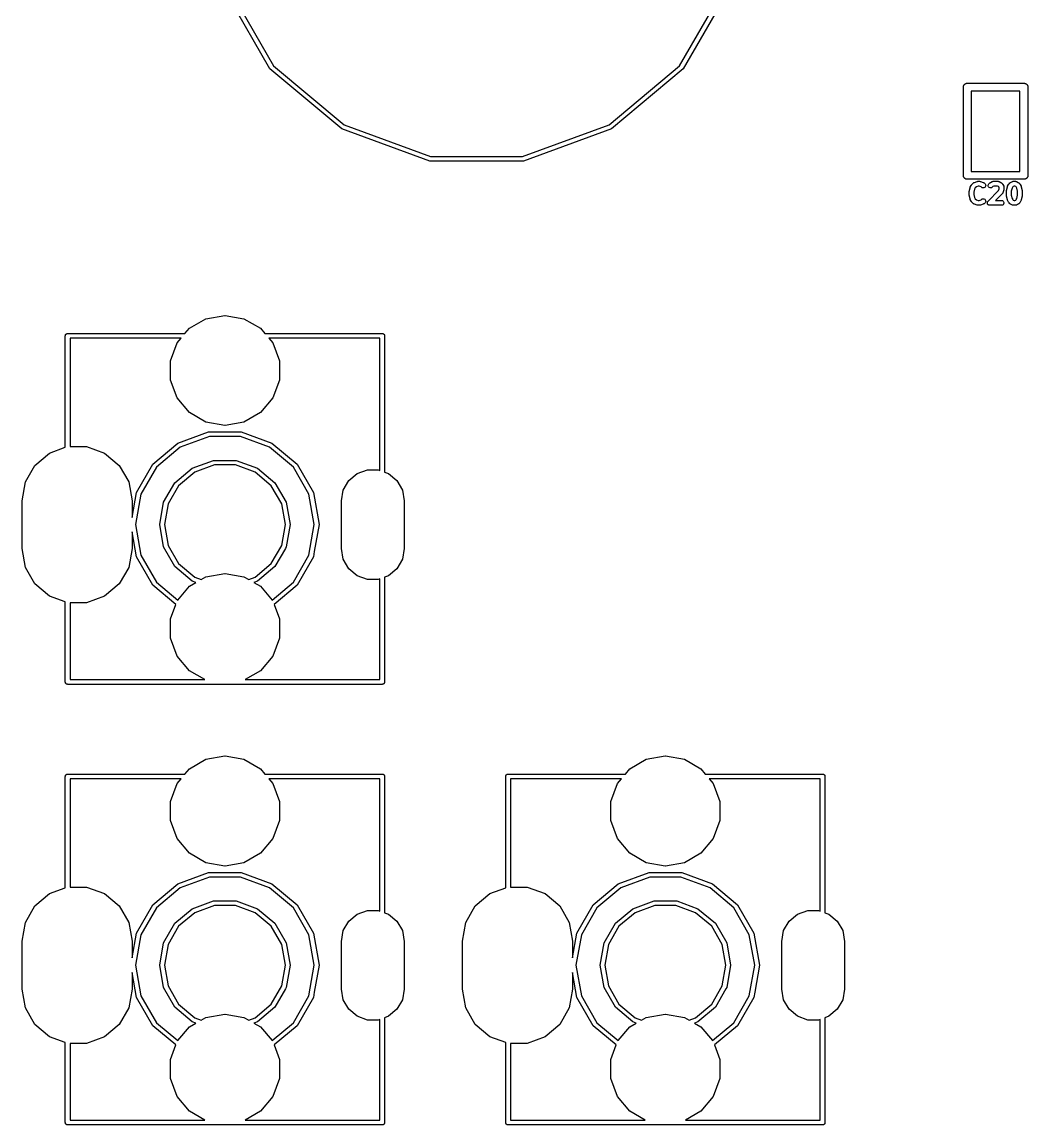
# Model space of a CAD drawing. Extents: x 12 to 77, y -112 to -11.
# Drawn here: x 12.55 to 44.53, y -111.58 to -76.53 of the extents above; entities that cross this region are included whole.
import ezdxf

# ---------------------------------------------------------------- set-up
doc = ezdxf.new("R2010")
doc.units = 0
doc.header["$MEASUREMENT"] = 0
doc.layers.add('BLACK', color=7, linetype='CONTINUOUS')

msp = doc.modelspace()

# ---------------------------------------------------------------- linework, layer by layer
at = {"layer": 'Black'}
for p, q in [((20.4312, -78.0119), (18.9421, -75.4328)), ((19.0831, -75.3815), (20.5461, -77.9155)), ((33.4539, -77.9155), (34.9169, -75.3815)), ((35.0579, -75.4328), (33.5688, -78.0119)), ((22.7125, -79.9262), (20.4312, -78.0119)), ((20.5461, -77.9155), (22.7875, -79.7963)), ((31.2125, -79.7963), (33.4539, -77.9155)), ((33.5688, -78.0119), (31.2875, -79.9262)), ((42.5184, -78.5027), (42.528, -78.4972)), ((42.528, -78.4972), (42.5365, -78.49)), ((42.5365, -78.49), (42.5469, -78.4862)), ((42.5469, -78.4862), (42.5566, -78.4807)), ((42.5566, -78.4807), (42.5675, -78.4787)), ((42.5675, -78.4787), (42.5779, -78.4749)), ((42.5779, -78.4749), (42.5891, -78.4749)), ((42.5891, -78.4749), (42.6, -78.473)), ((42.6, -78.473), (44.4, -78.473)), ((44.4, -78.473), (44.4109, -78.4749)), ((44.4109, -78.4749), (44.4221, -78.4749)), ((44.4221, -78.4749), (44.4325, -78.4787)), ((44.4325, -78.4787), (44.4434, -78.4807)), ((44.4434, -78.4807), (44.4531, -78.4862)), ((44.4531, -78.4862), (44.4635, -78.49)), ((44.4635, -78.49), (44.472, -78.4972)), ((44.472, -78.4972), (44.4816, -78.5027)), ((42.473, -78.6), (42.4749, -78.5891)), ((42.473, -81.4), (42.473, -78.6)), ((42.4749, -78.5779), (42.4787, -78.5675)), ((42.4749, -78.5891), (42.4749, -78.5779)), ((42.4787, -78.5675), (42.4807, -78.5566)), ((42.4807, -78.5566), (42.4862, -78.5469)), ((42.4862, -78.5469), (42.49, -78.5365)), ((42.49, -78.5365), (42.4972, -78.528)), ((42.4972, -78.528), (42.5027, -78.5184)), ((42.5027, -78.5184), (42.5112, -78.5112)), ((42.5112, -78.5112), (42.5184, -78.5027)), ((44.273, -78.727), (42.727, -78.727)), ((42.727, -78.727), (42.727, -81.273)), ((44.273, -81.273), (44.273, -78.727)), ((44.4816, -78.5027), (44.4888, -78.5112)), ((44.4888, -78.5112), (44.4973, -78.5184)), ((44.4973, -78.5184), (44.5028, -78.528)), ((44.5028, -78.528), (44.51, -78.5365)), ((44.51, -78.5365), (44.5138, -78.5469)), ((44.5138, -78.5469), (44.5193, -78.5566)), ((44.5193, -78.5566), (44.5213, -78.5675)), ((44.5213, -78.5675), (44.5251, -78.5779)), ((44.5251, -78.5779), (44.5251, -78.5891)), ((44.5251, -78.5891), (44.527, -78.6)), ((44.527, -78.6), (44.527, -81.4)), ((22.7875, -79.7963), (25.537, -80.797)), ((28.463, -80.797), (31.2125, -79.7963)), ((25.511, -80.9447), (22.7125, -79.9262)), ((31.2875, -79.9262), (28.489, -80.9447)), ((28.489, -80.9447), (25.511, -80.9447)), ((25.537, -80.797), (28.463, -80.797)), ((42.727, -81.273), (44.273, -81.273)), ((42.4749, -81.4109), (42.473, -81.4)), ((42.4749, -81.4221), (42.4749, -81.4109)), ((42.4787, -81.4325), (42.4749, -81.4221)), ((42.4807, -81.4434), (42.4787, -81.4325)), ((42.4862, -81.4531), (42.4807, -81.4434)), ((42.49, -81.4635), (42.4862, -81.4531)), ((42.4972, -81.472), (42.49, -81.4635)), ((42.5027, -81.4816), (42.4972, -81.472)), ((42.5112, -81.4888), (42.5027, -81.4816)), ((42.5184, -81.4973), (42.5112, -81.4888)), ((42.528, -81.5028), (42.5184, -81.4973)), ((42.5365, -81.51), (42.528, -81.5028)), ((42.5469, -81.5138), (42.5365, -81.51)), ((42.5566, -81.5193), (42.5469, -81.5138)), ((42.5675, -81.5213), (42.5566, -81.5193)), ((42.5779, -81.5251), (42.5675, -81.5213)), ((42.5891, -81.5251), (42.5779, -81.5251)), ((42.6, -81.527), (42.5891, -81.5251)), ((44.4, -81.527), (42.6, -81.527)), ((42.7349, -81.6994), (42.793, -81.6413)), ((42.793, -81.6413), (42.7966, -81.6388)), ((42.7966, -81.6388), (42.7995, -81.6355)), ((42.7995, -81.6355), (42.8073, -81.6313)), ((42.8073, -81.6313), (42.8147, -81.6261)), ((42.8147, -81.6261), (42.8189, -81.625)), ((42.8189, -81.625), (42.8228, -81.6229)), ((42.8228, -81.6229), (42.9098, -81.5939)), ((42.9098, -81.5939), (42.9219, -81.5921)), ((42.9219, -81.5921), (42.9339, -81.59)), ((42.9339, -81.59), (42.992, -81.59)), ((42.992, -81.59), (43.004, -81.5921)), ((43.004, -81.5921), (43.0161, -81.5939)), ((43.0161, -81.5939), (43.1032, -81.6229)), ((43.1032, -81.6229), (43.107, -81.625)), ((43.107, -81.625), (43.1113, -81.6261)), ((43.1113, -81.6261), (43.1186, -81.6313)), ((43.1186, -81.6313), (43.1265, -81.6355)), ((43.1265, -81.6355), (43.1294, -81.6388)), ((43.1294, -81.6388), (43.133, -81.6413)), ((43.133, -81.6413), (43.162, -81.6703)), ((43.2865, -81.6703), (43.3155, -81.6413)), ((43.3155, -81.6413), (43.3255, -81.6343)), ((43.3255, -81.6343), (43.3353, -81.627)), ((43.3353, -81.627), (43.3934, -81.598)), ((43.3934, -81.598), (43.3976, -81.5968)), ((43.3976, -81.5968), (43.4014, -81.5946)), ((43.4014, -81.5946), (43.4102, -81.593)), ((43.4102, -81.593), (43.4187, -81.5905)), ((43.4187, -81.5905), (43.4231, -81.5907)), ((43.4231, -81.5907), (43.4274, -81.59)), ((43.4274, -81.59), (43.5726, -81.59)), ((43.5726, -81.59), (43.5769, -81.5907)), ((43.5769, -81.5907), (43.5813, -81.5905)), ((43.5813, -81.5905), (43.5898, -81.593)), ((43.5898, -81.593), (43.5986, -81.5946)), ((43.5986, -81.5946), (43.6024, -81.5968)), ((43.6024, -81.5968), (43.6067, -81.598)), ((43.6067, -81.598), (43.6647, -81.627)), ((43.6647, -81.627), (43.6745, -81.6343)), ((43.6745, -81.6343), (43.6845, -81.6413)), ((43.6845, -81.6413), (43.7135, -81.6703)), ((43.9251, -81.6703), (43.9541, -81.6413)), ((43.9541, -81.6413), (43.9641, -81.6343)), ((43.9641, -81.6343), (43.9739, -81.627)), ((43.9739, -81.627), (44.032, -81.598)), ((44.032, -81.598), (44.0362, -81.5968)), ((44.0362, -81.5968), (44.04, -81.5946)), ((44.04, -81.5946), (44.0488, -81.593)), ((44.0488, -81.593), (44.0573, -81.5905)), ((44.0573, -81.5905), (44.0617, -81.5907)), ((44.0617, -81.5907), (44.0661, -81.59)), ((44.0661, -81.59), (44.1241, -81.59)), ((44.1241, -81.59), (44.1284, -81.5907)), ((44.1284, -81.5907), (44.1328, -81.5905)), ((44.1328, -81.5905), (44.1414, -81.593)), ((44.1414, -81.593), (44.1502, -81.5946)), ((44.1502, -81.5946), (44.154, -81.5968)), ((44.154, -81.5968), (44.1582, -81.598)), ((44.1582, -81.598), (44.2162, -81.627)), ((44.2162, -81.627), (44.226, -81.6343)), ((44.226, -81.6343), (44.2361, -81.6413)), ((44.2361, -81.6413), (44.2651, -81.6703)), ((44.4109, -81.5251), (44.4, -81.527)), ((44.4221, -81.5251), (44.4109, -81.5251)), ((44.4325, -81.5213), (44.4221, -81.5251)), ((44.4434, -81.5193), (44.4325, -81.5213)), ((44.4531, -81.5138), (44.4434, -81.5193)), ((44.4635, -81.51), (44.4531, -81.5138)), ((44.472, -81.5028), (44.4635, -81.51)), ((44.4816, -81.4973), (44.472, -81.5028)), ((44.4888, -81.4888), (44.4816, -81.4973)), ((44.4973, -81.4816), (44.4888, -81.4888)), ((44.5028, -81.472), (44.4973, -81.4816)), ((44.51, -81.4635), (44.5028, -81.472)), ((44.5138, -81.4531), (44.51, -81.4635)), ((44.5193, -81.4434), (44.5138, -81.4531)), ((44.5213, -81.4325), (44.5193, -81.4434)), ((44.5251, -81.4221), (44.5213, -81.4325)), ((44.527, -81.4), (44.5251, -81.4109)), ((44.5251, -81.4109), (44.5251, -81.4221)), ((42.6545, -81.9274), (42.6562, -81.9182)), ((42.6545, -82.0145), (42.6545, -81.9274)), ((42.6562, -81.9182), (42.6568, -81.9089)), ((42.6568, -81.9089), (42.6858, -81.7928)), ((42.6858, -81.7928), (42.6892, -81.7852)), ((42.6892, -81.7852), (42.6916, -81.7772)), ((42.6916, -81.7772), (42.7206, -81.7192)), ((42.7206, -81.7192), (42.7279, -81.7094)), ((42.7279, -81.7094), (42.7349, -81.6994)), ((42.8317, -81.8379), (42.8069, -81.9368)), ((42.8069, -81.9368), (42.8069, -82.0051)), ((42.8069, -82.0051), (42.8317, -82.104)), ((42.8514, -81.7984), (42.8317, -81.8379)), ((42.888, -81.7618), (42.8514, -81.7984)), ((42.9463, -81.7424), (42.888, -81.7618)), ((42.9796, -81.7424), (42.9463, -81.7424)), ((43.0379, -81.7618), (42.9796, -81.7424)), ((43.0542, -81.7781), (43.0379, -81.7618)), ((43.0759, -81.7933), (43.0542, -81.7781)), ((43.1015, -81.8001), (43.0759, -81.7933)), ((43.1278, -81.7978), (43.1015, -81.8001)), ((43.1518, -81.7866), (43.1278, -81.7978)), ((43.1705, -81.7679), (43.1518, -81.7866)), ((43.162, -81.6703), (43.1772, -81.692)), ((43.1817, -81.744), (43.1705, -81.7679)), ((43.1772, -81.692), (43.184, -81.7176)), ((43.184, -81.7176), (43.1817, -81.744)), ((43.2574, -82.2219), (43.5931, -81.8863)), ((43.2644, -81.7176), (43.2713, -81.692)), ((43.2667, -81.744), (43.2644, -81.7176)), ((43.2779, -81.7679), (43.2667, -81.744)), ((43.2713, -81.692), (43.2865, -81.6703)), ((43.2966, -81.7866), (43.2779, -81.7679)), ((43.3206, -81.7978), (43.2966, -81.7866)), ((43.347, -81.8001), (43.3206, -81.7978)), ((43.3725, -81.7933), (43.347, -81.8001)), ((43.3942, -81.7781), (43.3725, -81.7933)), ((43.4145, -81.7578), (43.3942, -81.7781)), ((43.4454, -81.7424), (43.4145, -81.7578)), ((43.5546, -81.7424), (43.4454, -81.7424)), ((43.7135, -81.9813), (43.4953, -82.1996)), ((43.5855, -81.7578), (43.5546, -81.7424)), ((43.597, -81.7694), (43.5855, -81.7578)), ((43.5931, -81.8863), (43.6125, -81.828)), ((43.6125, -81.8003), (43.597, -81.7694)), ((43.6125, -81.828), (43.6125, -81.8003)), ((43.7135, -81.6703), (43.7205, -81.6803)), ((43.7161, -81.9777), (43.7135, -81.9813)), ((43.7193, -81.9748), (43.7161, -81.9777)), ((43.7236, -81.9669), (43.7193, -81.9748)), ((43.7205, -81.6803), (43.7278, -81.6902)), ((43.7287, -81.9596), (43.7236, -81.9669)), ((43.7278, -81.6902), (43.7568, -81.7482)), ((43.7299, -81.9554), (43.7287, -81.9596)), ((43.7319, -81.9515), (43.7299, -81.9554)), ((43.761, -81.8644), (43.7319, -81.9515)), ((43.7568, -81.7482), (43.7581, -81.7524)), ((43.7581, -81.7524), (43.7603, -81.7562)), ((43.7603, -81.7562), (43.7618, -81.765)), ((43.7628, -81.8524), (43.761, -81.8644)), ((43.7618, -81.765), (43.7644, -81.7736)), ((43.7649, -81.8403), (43.7628, -81.8524)), ((43.7644, -81.7736), (43.7641, -81.778)), ((43.7641, -81.778), (43.7649, -81.7823)), ((43.7649, -81.7823), (43.7649, -81.8403)), ((43.8447, -81.8984), (43.8463, -81.8892)), ((43.8447, -82.0435), (43.8447, -81.8984)), ((43.8463, -81.8892), (43.847, -81.8799)), ((43.847, -81.8799), (43.876, -81.7638)), ((43.876, -81.7638), (43.8794, -81.7562)), ((43.8794, -81.7562), (43.8818, -81.7482)), ((43.8818, -81.7482), (43.9108, -81.6902)), ((43.9108, -81.6902), (43.9181, -81.6804)), ((43.9181, -81.6804), (43.9251, -81.6703)), ((44.0218, -81.8089), (43.9971, -81.9078)), ((43.9971, -81.9078), (43.9971, -82.0342)), ((44.0416, -81.7694), (44.0218, -81.8089)), ((44.0531, -81.7578), (44.0416, -81.7694)), ((44.084, -81.7424), (44.0531, -81.7578)), ((44.1061, -81.7424), (44.084, -81.7424)), ((44.137, -81.7578), (44.1061, -81.7424)), ((44.1486, -81.7694), (44.137, -81.7578)), ((44.1683, -81.8089), (44.1486, -81.7694)), ((44.1931, -81.9078), (44.1683, -81.8089)), ((44.1931, -82.0342), (44.1931, -81.9078)), ((44.2651, -81.6703), (44.2721, -81.6803)), ((44.2721, -81.6803), (44.2794, -81.6902)), ((44.2794, -81.6902), (44.3084, -81.7482)), ((44.3084, -81.7482), (44.3108, -81.7562)), ((44.3108, -81.7562), (44.3142, -81.7638)), ((44.3142, -81.7638), (44.3432, -81.8799)), ((44.3432, -81.8799), (44.3438, -81.8892)), ((44.3438, -81.8892), (44.3455, -81.8984)), ((44.3455, -81.8984), (44.3455, -82.0435)), ((42.6562, -82.0237), (42.6545, -82.0145)), ((42.6568, -82.033), (42.6562, -82.0237)), ((42.6858, -82.1491), (42.6568, -82.033)), ((42.6892, -82.1567), (42.6858, -82.1491)), ((42.6916, -82.1647), (42.6892, -82.1567)), ((42.7206, -82.2228), (42.6916, -82.1647)), ((42.7279, -82.2326), (42.7206, -82.2228)), ((42.7349, -82.2426), (42.7279, -82.2326)), ((42.793, -82.3006), (42.7349, -82.2426)), ((42.7966, -82.3031), (42.793, -82.3006)), ((42.7995, -82.3064), (42.7966, -82.3031)), ((42.8073, -82.3107), (42.7995, -82.3064)), ((42.8147, -82.3158), (42.8073, -82.3107)), ((42.8189, -82.3169), (42.8147, -82.3158)), ((42.8228, -82.319), (42.8189, -82.3169)), ((42.9098, -82.3481), (42.8228, -82.319)), ((42.8317, -82.104), (42.8514, -82.1435)), ((42.8514, -82.1435), (42.888, -82.1801)), ((42.888, -82.1801), (42.9463, -82.1996)), ((42.9219, -82.3499), (42.9098, -82.3481)), ((42.9339, -82.352), (42.9219, -82.3499)), ((42.992, -82.352), (42.9339, -82.352)), ((42.9463, -82.1996), (42.9796, -82.1996)), ((42.9796, -82.1996), (43.0379, -82.1801)), ((43.004, -82.3499), (42.992, -82.352)), ((43.0161, -82.3481), (43.004, -82.3499)), ((43.1032, -82.319), (43.0161, -82.3481)), ((43.0379, -82.1801), (43.0542, -82.1638)), ((43.0542, -82.1638), (43.0759, -82.1487)), ((43.0759, -82.1487), (43.1015, -82.1418)), ((43.1015, -82.1418), (43.1278, -82.1441)), ((43.107, -82.3169), (43.1032, -82.319)), ((43.1113, -82.3158), (43.107, -82.3169)), ((43.1186, -82.3107), (43.1113, -82.3158)), ((43.1265, -82.3064), (43.1186, -82.3107)), ((43.1294, -82.3031), (43.1265, -82.3064)), ((43.1278, -82.1441), (43.1518, -82.1553)), ((43.133, -82.3006), (43.1294, -82.3031)), ((43.162, -82.2716), (43.133, -82.3006)), ((43.1518, -82.1553), (43.1705, -82.174)), ((43.1772, -82.2499), (43.162, -82.2716)), ((43.1705, -82.174), (43.1817, -82.198)), ((43.184, -82.2244), (43.1772, -82.2499)), ((43.1817, -82.198), (43.184, -82.2244)), ((43.2354, -82.2691), (43.2363, -82.2659)), ((43.2363, -82.279), (43.2354, -82.2691)), ((43.2363, -82.2625), (43.2397, -82.2532)), ((43.2363, -82.2659), (43.2363, -82.2625)), ((43.2363, -82.289), (43.2363, -82.279)), ((43.2374, -82.2922), (43.2363, -82.289)), ((43.2377, -82.2955), (43.2374, -82.2922)), ((43.2419, -82.3045), (43.2377, -82.2955)), ((43.2397, -82.2532), (43.2423, -82.2436)), ((43.2453, -82.3139), (43.2419, -82.3045)), ((43.2423, -82.2436), (43.2442, -82.2408)), ((43.2442, -82.2408), (43.2453, -82.2377)), ((43.2453, -82.2377), (43.2517, -82.23)), ((43.2475, -82.3164), (43.2453, -82.3139)), ((43.2489, -82.3195), (43.2475, -82.3164)), ((43.2559, -82.3265), (43.2489, -82.3195)), ((43.2517, -82.23), (43.2574, -82.2219)), ((43.2623, -82.3341), (43.2559, -82.3265)), ((43.2652, -82.3358), (43.2623, -82.3341)), ((43.2676, -82.3382), (43.2652, -82.3358)), ((43.2766, -82.3424), (43.2676, -82.3382)), ((43.2853, -82.3474), (43.2766, -82.3424)), ((43.2886, -82.348), (43.2853, -82.3474)), ((43.2916, -82.3494), (43.2886, -82.348)), ((43.3015, -82.3502), (43.2916, -82.3494)), ((43.3113, -82.352), (43.3015, -82.3502)), ((43.6887, -82.352), (43.3113, -82.352)), ((43.4953, -82.1996), (43.6887, -82.1996)), ((43.6887, -82.1996), (43.7147, -82.2042)), ((43.7147, -82.3474), (43.6887, -82.352)), ((43.7147, -82.2042), (43.7377, -82.2174)), ((43.7377, -82.3341), (43.7147, -82.3474)), ((43.7377, -82.2174), (43.7547, -82.2377)), ((43.7547, -82.3139), (43.7377, -82.3341)), ((43.7547, -82.2377), (43.7637, -82.2625)), ((43.7637, -82.289), (43.7547, -82.3139)), ((43.7637, -82.2625), (43.7637, -82.289)), ((43.8463, -82.0527), (43.8447, -82.0435)), ((43.847, -82.062), (43.8463, -82.0527)), ((43.876, -82.1781), (43.847, -82.062)), ((43.8794, -82.1857), (43.876, -82.1781)), ((43.8818, -82.1937), (43.8794, -82.1857)), ((43.9108, -82.2518), (43.8818, -82.1937)), ((43.9181, -82.2616), (43.9108, -82.2518)), ((43.9251, -82.2716), (43.9181, -82.2616)), ((43.9541, -82.3006), (43.9251, -82.2716)), ((43.9641, -82.3076), (43.9541, -82.3006)), ((43.9739, -82.3149), (43.9641, -82.3076)), ((44.032, -82.3439), (43.9739, -82.3149)), ((43.9971, -82.0342), (44.0218, -82.1331)), ((44.0218, -82.1331), (44.0416, -82.1726)), ((44.0362, -82.3452), (44.032, -82.3439)), ((44.04, -82.3474), (44.0362, -82.3452)), ((44.0488, -82.3489), (44.04, -82.3474)), ((44.0416, -82.1726), (44.0531, -82.1841)), ((44.0573, -82.3515), (44.0488, -82.3489)), ((44.0531, -82.1841), (44.084, -82.1996)), ((44.0617, -82.3512), (44.0573, -82.3515)), ((44.0661, -82.352), (44.0617, -82.3512)), ((44.1241, -82.352), (44.0661, -82.352)), ((44.084, -82.1996), (44.1061, -82.1996)), ((44.1061, -82.1996), (44.137, -82.1841)), ((44.1284, -82.3512), (44.1241, -82.352)), ((44.1328, -82.3515), (44.1284, -82.3512)), ((44.1414, -82.3489), (44.1328, -82.3515)), ((44.137, -82.1841), (44.1486, -82.1726)), ((44.1502, -82.3474), (44.1414, -82.3489)), ((44.1486, -82.1726), (44.1683, -82.1331)), ((44.154, -82.3452), (44.1502, -82.3474)), ((44.1582, -82.3439), (44.154, -82.3452)), ((44.1931, -82.3265), (44.1582, -82.3439)), ((44.1683, -82.1331), (44.1931, -82.0342)), ((44.2162, -82.3149), (44.1931, -82.3265)), ((44.226, -82.3076), (44.2162, -82.3149)), ((44.2361, -82.3006), (44.226, -82.3076)), ((44.2651, -82.2716), (44.2361, -82.3006)), ((44.2721, -82.2616), (44.2651, -82.2716)), ((44.2794, -82.2518), (44.2721, -82.2616)), ((44.3084, -82.1937), (44.2794, -82.2518)), ((44.3108, -82.1857), (44.3084, -82.1937)), ((44.3142, -82.1781), (44.3108, -82.1857)), ((44.3432, -82.062), (44.3142, -82.1781)), ((44.3438, -82.0527), (44.3432, -82.062)), ((44.3455, -82.0435), (44.3438, -82.0527)), ((18.3948, -85.9555), (18.9933, -85.85)), ((18.9933, -85.85), (19.0067, -85.85)), ((19.0067, -85.85), (19.6052, -85.9555)), ((17.8684, -86.2594), (18.3948, -85.9555)), ((19.6052, -85.9555), (20.1316, -86.2594)), ((13.925, -86.5), (13.9261, -86.4935)), ((13.925, -90.0429), (13.925, -86.5)), ((13.9261, -86.487), (13.9284, -86.4808)), ((13.9261, -86.4935), (13.9261, -86.487)), ((13.9284, -86.4808), (13.9295, -86.4743)), ((13.9295, -86.4743), (13.9328, -86.4687)), ((13.9328, -86.4687), (13.935, -86.4625)), ((13.935, -86.4625), (13.9393, -86.4575)), ((13.9393, -86.4575), (13.9425, -86.4518)), ((13.9425, -86.4518), (13.9476, -86.4476)), ((13.9476, -86.4476), (13.9518, -86.4425)), ((13.9518, -86.4425), (13.9575, -86.4393)), ((13.9575, -86.4393), (13.9625, -86.435)), ((13.9625, -86.435), (13.9687, -86.4328)), ((13.9687, -86.4328), (13.9743, -86.4295)), ((13.9743, -86.4295), (13.9808, -86.4284)), ((13.9808, -86.4284), (13.987, -86.4261)), ((13.987, -86.4261), (13.9935, -86.4261)), ((13.9935, -86.4261), (14, -86.425)), ((14, -86.425), (17.7295, -86.425)), ((17.7295, -86.425), (17.8684, -86.2594)), ((20.1316, -86.2594), (20.2705, -86.425)), ((20.2705, -86.425), (24, -86.425)), ((24, -86.425), (24.0065, -86.4261)), ((24.0065, -86.4261), (24.013, -86.4261)), ((24.013, -86.4261), (24.0192, -86.4284)), ((24.0192, -86.4284), (24.0257, -86.4295)), ((24.0257, -86.4295), (24.0313, -86.4328)), ((24.0313, -86.4328), (24.0375, -86.435)), ((24.0375, -86.435), (24.0425, -86.4393)), ((24.0425, -86.4393), (24.0482, -86.4425)), ((24.0482, -86.4425), (24.0524, -86.4476)), ((24.0524, -86.4476), (24.0575, -86.4518)), ((24.0575, -86.4518), (24.0607, -86.4575)), ((24.0607, -86.4575), (24.065, -86.4625)), ((24.065, -86.4625), (24.0672, -86.4687)), ((24.0672, -86.4687), (24.0705, -86.4743)), ((24.0705, -86.4743), (24.0716, -86.4808)), ((24.0716, -86.4808), (24.0739, -86.487)), ((24.0739, -86.487), (24.0739, -86.4935)), ((24.0739, -86.4935), (24.075, -86.5)), ((24.075, -86.5), (24.075, -90.8318)), ((17.6036, -86.575), (14.075, -86.575)), ((14.075, -86.575), (14.075, -90.017)), ((17.2699, -87.2961), (17.4778, -86.725)), ((17.4778, -86.725), (17.6036, -86.575)), ((23.925, -86.575), (20.3964, -86.575)), ((20.3964, -86.575), (20.5222, -86.725)), ((20.5222, -86.725), (20.7301, -87.2961)), ((23.925, -90.7772), (23.925, -86.575)), ((17.2699, -87.9039), (17.2699, -87.2961)), ((20.7301, -87.2961), (20.7301, -87.9039)), ((17.4778, -88.475), (17.2699, -87.9039)), ((20.7301, -87.9039), (20.5222, -88.475)), ((17.8684, -88.9406), (17.4778, -88.475)), ((20.5222, -88.475), (20.1316, -88.9406)), ((18.3948, -89.2445), (17.8684, -88.9406)), ((20.1316, -88.9406), (19.6052, -89.2445)), ((18.9933, -89.35), (18.3948, -89.2445)), ((19.0067, -89.35), (18.9933, -89.35)), ((19.6052, -89.2445), (19.0067, -89.35)), ((17.5048, -89.9102), (18.4807, -89.555)), ((18.5068, -89.7027), (17.5798, -90.0401)), ((18.4807, -89.555), (19.5193, -89.555)), ((19.4932, -89.7027), (18.5068, -89.7027)), ((20.4202, -90.0401), (19.4932, -89.7027)), ((19.5193, -89.555), (20.4952, -89.9102)), ((13.425, -90.2249), (13.925, -90.0429)), ((14.075, -90.017), (14.6039, -90.017)), ((14.6039, -90.017), (15.175, -90.2249)), ((16.7092, -90.5778), (17.5048, -89.9102)), ((17.5798, -90.0401), (16.8241, -90.6742)), ((21.1759, -90.6742), (20.4202, -90.0401)), ((20.4952, -89.9102), (21.2908, -90.5778)), ((12.9594, -90.6156), (13.425, -90.2249)), ((15.175, -90.2249), (15.6406, -90.6156)), ((12.6555, -91.1419), (12.9594, -90.6156)), ((15.6406, -90.6156), (15.9445, -91.1419)), ((16.1899, -91.4772), (16.7092, -90.5778)), ((16.8241, -90.6742), (16.3308, -91.5285)), ((17.4105, -91.1662), (17.9625, -90.703)), ((17.9625, -90.703), (18.6397, -90.4565)), ((18.6657, -90.6042), (18.0375, -90.8329)), ((18.6397, -90.4565), (19.3603, -90.4565)), ((19.3343, -90.6042), (18.6657, -90.6042)), ((19.9625, -90.8329), (19.3343, -90.6042)), ((19.3603, -90.4565), (20.0375, -90.703)), ((20.0375, -90.703), (20.5895, -91.1662)), ((21.6692, -91.5285), (21.1759, -90.6742)), ((21.2908, -90.5778), (21.8101, -91.4772)), ((23.2, -90.8773), (23.5264, -90.7585)), ((23.5264, -90.7585), (23.8736, -90.7585)), ((23.8736, -90.7585), (23.925, -90.7772)), ((18.0375, -90.8329), (17.5254, -91.2626)), ((20.4746, -91.2626), (19.9625, -90.8329)), ((22.7603, -91.4013), (22.934, -91.1005)), ((22.934, -91.1005), (23.2, -90.8773)), ((24.075, -90.8318), (24.2, -90.8773)), ((24.2, -90.8773), (24.466, -91.1005)), ((24.466, -91.1005), (24.6397, -91.4013)), ((12.55, -91.7405), (12.6555, -91.1419)), ((15.9445, -91.1419), (16.05, -91.7405)), ((17.0501, -91.7903), (17.4105, -91.1662)), ((17.5254, -91.2626), (17.1911, -91.8416)), ((20.8089, -91.8416), (20.4746, -91.2626)), ((20.5895, -91.1662), (20.9499, -91.7903)), ((22.7, -91.7433), (22.7603, -91.4013)), ((24.6397, -91.4013), (24.7, -91.7433)), ((12.55, -93.2596), (12.55, -91.7405)), ((16.05, -92.2704), (16.1899, -91.4772)), ((16.05, -91.7405), (16.05, -92.2704)), ((16.3308, -91.5285), (16.1595, -92.5)), ((16.925, -92.5), (17.0501, -91.7903)), ((20.9499, -91.7903), (21.075, -92.5)), ((21.8405, -92.5), (21.6692, -91.5285)), ((21.8101, -91.4772), (21.9905, -92.5)), ((22.7, -93.2567), (22.7, -91.7433)), ((24.7, -91.7433), (24.7, -93.2567)), ((17.1911, -91.8416), (17.075, -92.5)), ((20.925, -92.5), (20.8089, -91.8416)), ((16.1595, -92.5), (16.3308, -93.4715)), ((17.0501, -93.2097), (16.925, -92.5)), ((17.075, -92.5), (17.1911, -93.1584)), ((20.8089, -93.1584), (20.925, -92.5)), ((21.075, -92.5), (20.9499, -93.2097)), ((21.6692, -93.4715), (21.8405, -92.5)), ((21.9905, -92.5), (21.8405, -93.3507)), ((16.1899, -93.5228), (16.05, -92.7296)), ((16.05, -92.7296), (16.05, -93.2596)), ((17.4105, -93.8338), (17.0501, -93.2097)), ((17.1911, -93.1584), (17.5254, -93.7374)), ((20.4746, -93.7374), (20.8089, -93.1584)), ((20.9499, -93.2097), (20.925, -93.2528)), ((12.6555, -93.8581), (12.55, -93.2596)), ((16.05, -93.2596), (15.9445, -93.8581)), ((16.7092, -94.4222), (16.1899, -93.5228)), ((16.3308, -93.4715), (16.8241, -94.3258)), ((20.925, -93.2528), (20.5895, -93.8338)), ((21.1759, -94.3258), (21.6692, -93.4715)), ((21.8101, -93.5228), (21.2908, -94.4222)), ((21.8405, -93.3507), (21.8101, -93.5228)), ((22.7603, -93.5987), (22.7, -93.2567)), ((24.7, -93.2567), (24.6397, -93.5987)), ((12.9594, -94.3844), (12.6555, -93.8581)), ((15.9445, -93.8581), (15.6406, -94.3844)), ((17.9625, -94.297), (17.4105, -93.8338)), ((17.5254, -93.7374), (18.0375, -94.1671)), ((19.9625, -94.1671), (20.4746, -93.7374)), ((20.5895, -93.8338), (20.0375, -94.297)), ((22.934, -93.8995), (22.7603, -93.5987)), ((23.2, -94.1227), (22.934, -93.8995)), ((24.466, -93.8995), (24.2, -94.1227)), ((24.6397, -93.5987), (24.466, -93.8995)), ((18.0375, -94.1671), (18.2444, -94.2424)), ((18.2444, -94.2424), (18.3948, -94.1555)), ((18.3948, -94.1555), (18.9933, -94.05)), ((18.9933, -94.05), (19.0067, -94.05)), ((19.0067, -94.05), (19.6052, -94.1555)), ((19.6052, -94.1555), (19.7556, -94.2424)), ((19.7556, -94.2424), (19.9625, -94.1671)), ((23.5264, -94.2415), (23.2, -94.1227)), ((23.8736, -94.2415), (23.5264, -94.2415)), ((23.925, -94.2228), (23.8736, -94.2415)), ((23.925, -97.425), (23.925, -94.2228)), ((24.2, -94.1227), (24.075, -94.1682)), ((24.075, -94.1682), (24.075, -97.5)), ((13.425, -94.7751), (12.9594, -94.3844)), ((15.6406, -94.3844), (15.175, -94.7751)), ((17.4381, -95.0339), (16.7092, -94.4222)), ((16.8241, -94.3258), (17.5027, -94.8953)), ((17.5027, -94.8953), (17.8684, -94.4594)), ((17.8684, -94.4594), (18.0774, -94.3388)), ((18.0774, -94.3388), (17.9625, -94.297)), ((20.0375, -94.297), (19.9226, -94.3388)), ((19.9226, -94.3388), (20.1316, -94.4594)), ((20.1316, -94.4594), (20.4973, -94.8953)), ((20.4973, -94.8953), (21.1759, -94.3258)), ((21.2908, -94.4222), (20.5619, -95.0339)), ((13.925, -94.9571), (13.425, -94.7751)), ((13.925, -97.5), (13.925, -94.9571)), ((15.175, -94.7751), (14.6039, -94.983)), ((14.6039, -94.983), (14.075, -94.983)), ((14.075, -94.983), (14.075, -97.425)), ((17.2699, -95.4961), (17.4381, -95.0339)), ((20.5619, -95.0339), (20.7301, -95.4961)), ((17.2699, -96.1039), (17.2699, -95.4961)), ((20.7301, -95.4961), (20.7301, -96.1039)), ((17.4778, -96.675), (17.2699, -96.1039)), ((20.7301, -96.1039), (20.5222, -96.675)), ((17.8684, -97.1406), (17.4778, -96.675)), ((20.5222, -96.675), (20.1316, -97.1406)), ((14.075, -97.425), (18.3611, -97.425)), ((18.3611, -97.425), (17.8684, -97.1406)), ((20.1316, -97.1406), (19.6389, -97.425)), ((19.6389, -97.425), (23.925, -97.425)), ((13.9261, -97.5065), (13.925, -97.5)), ((13.9261, -97.513), (13.9261, -97.5065)), ((13.9284, -97.5192), (13.9261, -97.513)), ((13.9295, -97.5257), (13.9284, -97.5192)), ((13.9328, -97.5313), (13.9295, -97.5257)), ((13.935, -97.5375), (13.9328, -97.5313)), ((13.9393, -97.5425), (13.935, -97.5375)), ((13.9425, -97.5482), (13.9393, -97.5425)), ((13.9476, -97.5524), (13.9425, -97.5482)), ((13.9518, -97.5575), (13.9476, -97.5524)), ((13.9575, -97.5607), (13.9518, -97.5575)), ((13.9625, -97.565), (13.9575, -97.5607)), ((13.9687, -97.5672), (13.9625, -97.565)), ((13.9743, -97.5705), (13.9687, -97.5672)), ((13.9808, -97.5716), (13.9743, -97.5705)), ((13.987, -97.5739), (13.9808, -97.5716)), ((13.9935, -97.5739), (13.987, -97.5739)), ((14, -97.575), (13.9935, -97.5739)), ((24, -97.575), (14, -97.575)), ((24.0065, -97.5739), (24, -97.575)), ((24.013, -97.5739), (24.0065, -97.5739)), ((24.0192, -97.5716), (24.013, -97.5739)), ((24.0257, -97.5705), (24.0192, -97.5716)), ((24.0313, -97.5672), (24.0257, -97.5705)), ((24.0375, -97.565), (24.0313, -97.5672)), ((24.0425, -97.5607), (24.0375, -97.565)), ((24.0482, -97.5575), (24.0425, -97.5607)), ((24.0524, -97.5524), (24.0482, -97.5575)), ((24.0575, -97.5482), (24.0524, -97.5524)), ((24.0607, -97.5425), (24.0575, -97.5482)), ((24.065, -97.5375), (24.0607, -97.5425)), ((24.0672, -97.5313), (24.065, -97.5375)), ((24.0705, -97.5257), (24.0672, -97.5313)), ((24.0716, -97.5192), (24.0705, -97.5257)), ((24.0739, -97.513), (24.0716, -97.5192)), ((24.075, -97.5), (24.0739, -97.5065)), ((24.0739, -97.5065), (24.0739, -97.513)), ((18.3948, -99.9555), (18.9933, -99.85)), ((18.9933, -99.85), (19.0067, -99.85)), ((19.0067, -99.85), (19.6052, -99.9555)), ((32.3948, -99.9555), (32.9933, -99.85)), ((32.9933, -99.85), (33.0067, -99.85)), ((33.0067, -99.85), (33.6052, -99.9555)), ((17.8684, -100.259), (18.3948, -99.9555)), ((19.6052, -99.9555), (20.1316, -100.259)), ((31.8684, -100.259), (32.3948, -99.9555)), ((33.6052, -99.9555), (34.1316, -100.259)), ((13.925, -100.5), (13.9261, -100.494)), ((13.925, -104.043), (13.925, -100.5)), ((13.9261, -100.487), (13.9284, -100.481)), ((13.9261, -100.494), (13.9261, -100.487)), ((13.9284, -100.481), (13.9295, -100.474)), ((13.9295, -100.474), (13.9328, -100.469)), ((13.9328, -100.469), (13.935, -100.463)), ((13.935, -100.463), (13.9393, -100.457)), ((13.9393, -100.457), (13.9425, -100.452)), ((13.9425, -100.452), (13.9476, -100.448)), ((13.9476, -100.448), (13.9518, -100.443)), ((13.9518, -100.443), (13.9575, -100.439)), ((13.9575, -100.439), (13.9625, -100.435)), ((13.9625, -100.435), (13.9687, -100.433)), ((13.9687, -100.433), (13.9743, -100.43)), ((13.9743, -100.43), (13.9808, -100.428)), ((13.9808, -100.428), (13.987, -100.426)), ((13.987, -100.426), (13.9935, -100.426)), ((13.9935, -100.426), (14, -100.425)), ((14, -100.425), (17.7295, -100.425)), ((17.6036, -100.575), (14.075, -100.575)), ((14.075, -100.575), (14.075, -104.017)), ((17.4778, -100.725), (17.6036, -100.575)), ((17.7295, -100.425), (17.8684, -100.259)), ((20.1316, -100.259), (20.2705, -100.425)), ((20.2705, -100.425), (24, -100.425)), ((23.925, -100.575), (20.3964, -100.575)), ((20.3964, -100.575), (20.5222, -100.725)), ((23.925, -104.777), (23.925, -100.575)), ((24, -100.425), (24.0065, -100.426)), ((24.0065, -100.426), (24.013, -100.426)), ((24.013, -100.426), (24.0192, -100.428)), ((24.0192, -100.428), (24.0257, -100.43)), ((24.0257, -100.43), (24.0313, -100.433)), ((24.0313, -100.433), (24.0375, -100.435)), ((24.0375, -100.435), (24.0425, -100.439)), ((24.0425, -100.439), (24.0482, -100.443)), ((24.0482, -100.443), (24.0524, -100.448)), ((24.0524, -100.448), (24.0575, -100.452)), ((24.0575, -100.452), (24.0607, -100.457)), ((24.0607, -100.457), (24.065, -100.463)), ((24.065, -100.463), (24.0672, -100.469)), ((24.0672, -100.469), (24.0705, -100.474)), ((24.0705, -100.474), (24.0716, -100.481)), ((24.0716, -100.481), (24.0739, -100.487)), ((24.0739, -100.487), (24.0739, -100.494)), ((24.0739, -100.494), (24.075, -100.5)), ((24.075, -100.5), (24.075, -104.832)), ((27.925, -100.5), (27.9261, -100.494)), ((27.925, -104.043), (27.925, -100.5)), ((27.9261, -100.487), (27.9284, -100.481)), ((27.9261, -100.494), (27.9261, -100.487)), ((27.9284, -100.481), (27.9295, -100.474)), ((27.9295, -100.474), (27.9328, -100.469)), ((27.9328, -100.469), (27.935, -100.463)), ((27.935, -100.463), (27.9393, -100.457)), ((27.9393, -100.457), (27.9425, -100.452)), ((27.9425, -100.452), (27.9476, -100.448)), ((27.9476, -100.448), (27.9518, -100.443)), ((27.9518, -100.443), (27.9575, -100.439)), ((27.9575, -100.439), (27.9625, -100.435)), ((27.9625, -100.435), (27.9687, -100.433)), ((27.9687, -100.433), (27.9743, -100.43)), ((27.9743, -100.43), (27.9808, -100.428)), ((27.9808, -100.428), (27.987, -100.426)), ((27.987, -100.426), (27.9935, -100.426)), ((27.9935, -100.426), (28, -100.425)), ((28, -100.425), (31.7295, -100.425)), ((31.6036, -100.575), (28.075, -100.575)), ((28.075, -100.575), (28.075, -104.017)), ((31.4778, -100.725), (31.6036, -100.575)), ((31.7295, -100.425), (31.8684, -100.259)), ((34.1316, -100.259), (34.2705, -100.425)), ((34.2705, -100.425), (38, -100.425)), ((37.925, -100.575), (34.3964, -100.575)), ((34.3964, -100.575), (34.5222, -100.725)), ((37.925, -104.777), (37.925, -100.575)), ((38, -100.425), (38.0065, -100.426)), ((38.0065, -100.426), (38.013, -100.426)), ((38.013, -100.426), (38.0192, -100.428)), ((38.0192, -100.428), (38.0257, -100.43)), ((38.0257, -100.43), (38.0313, -100.433)), ((38.0313, -100.433), (38.0375, -100.435)), ((38.0375, -100.435), (38.0425, -100.439)), ((38.0425, -100.439), (38.0482, -100.443)), ((38.0482, -100.443), (38.0524, -100.448)), ((38.0524, -100.448), (38.0575, -100.452)), ((38.0575, -100.452), (38.0607, -100.457)), ((38.0607, -100.457), (38.065, -100.463)), ((38.065, -100.463), (38.0672, -100.469)), ((38.0672, -100.469), (38.0705, -100.474)), ((38.0705, -100.474), (38.0716, -100.481)), ((38.0716, -100.481), (38.0739, -100.487)), ((38.0739, -100.487), (38.0739, -100.494)), ((38.0739, -100.494), (38.075, -100.5)), ((38.075, -100.5), (38.075, -104.832)), ((17.2699, -101.296), (17.4778, -100.725)), ((20.5222, -100.725), (20.7301, -101.296)), ((31.2699, -101.296), (31.4778, -100.725)), ((34.5222, -100.725), (34.7301, -101.296)), ((17.2699, -101.904), (17.2699, -101.296)), ((20.7301, -101.296), (20.7301, -101.904)), ((31.2699, -101.904), (31.2699, -101.296)), ((34.7301, -101.296), (34.7301, -101.904)), ((17.4778, -102.475), (17.2699, -101.904)), ((20.7301, -101.904), (20.5222, -102.475)), ((31.4778, -102.475), (31.2699, -101.904)), ((34.7301, -101.904), (34.5222, -102.475)), ((17.8684, -102.941), (17.4778, -102.475)), ((20.5222, -102.475), (20.1316, -102.941)), ((31.8684, -102.941), (31.4778, -102.475)), ((34.5222, -102.475), (34.1316, -102.941)), ((18.3948, -103.244), (17.8684, -102.941)), ((20.1316, -102.941), (19.6052, -103.244)), ((32.3948, -103.244), (31.8684, -102.941)), ((34.1316, -102.941), (33.6052, -103.244)), ((18.9933, -103.35), (18.3948, -103.244)), ((19.0067, -103.35), (18.9933, -103.35)), ((19.6052, -103.244), (19.0067, -103.35)), ((32.9933, -103.35), (32.3948, -103.244)), ((33.0067, -103.35), (32.9933, -103.35)), ((33.6052, -103.244), (33.0067, -103.35)), ((17.5048, -103.91), (18.4807, -103.555)), ((18.5068, -103.703), (17.5798, -104.04)), ((18.4807, -103.555), (19.5193, -103.555)), ((19.4932, -103.703), (18.5068, -103.703)), ((20.4202, -104.04), (19.4932, -103.703)), ((19.5193, -103.555), (20.4952, -103.91)), ((31.5048, -103.91), (32.4807, -103.555)), ((32.5068, -103.703), (31.5798, -104.04)), ((32.4807, -103.555), (33.5193, -103.555)), ((33.4932, -103.703), (32.5068, -103.703)), ((34.4202, -104.04), (33.4932, -103.703)), ((33.5193, -103.555), (34.4952, -103.91)), ((13.425, -104.225), (13.925, -104.043)), ((14.075, -104.017), (14.6039, -104.017)), ((14.6039, -104.017), (15.175, -104.225)), ((16.7092, -104.578), (17.5048, -103.91)), ((17.5798, -104.04), (16.8241, -104.674)), ((21.1759, -104.674), (20.4202, -104.04)), ((20.4952, -103.91), (21.2908, -104.578)), ((27.425, -104.225), (27.925, -104.043)), ((28.075, -104.017), (28.6039, -104.017)), ((28.6039, -104.017), (29.175, -104.225)), ((30.7092, -104.578), (31.5048, -103.91)), ((31.5798, -104.04), (30.8241, -104.674)), ((35.1759, -104.674), (34.4202, -104.04)), ((34.4952, -103.91), (35.2908, -104.578)), ((12.9594, -104.616), (13.425, -104.225)), ((15.175, -104.225), (15.6406, -104.616)), ((26.9594, -104.616), (27.425, -104.225)), ((29.175, -104.225), (29.6406, -104.616)), ((12.6555, -105.142), (12.9594, -104.616)), ((15.6406, -104.616), (15.9445, -105.142)), ((16.1899, -105.477), (16.7092, -104.578)), ((16.8241, -104.674), (16.3308, -105.529)), ((17.4105, -105.166), (17.9625, -104.703)), ((17.9625, -104.703), (18.6397, -104.457)), ((18.6657, -104.604), (18.0375, -104.833)), ((18.6397, -104.457), (19.3603, -104.457)), ((19.3343, -104.604), (18.6657, -104.604)), ((19.9625, -104.833), (19.3343, -104.604)), ((19.3603, -104.457), (20.0375, -104.703)), ((20.0375, -104.703), (20.5895, -105.166)), ((21.6692, -105.529), (21.1759, -104.674)), ((21.2908, -104.578), (21.8101, -105.477)), ((23.2, -104.877), (23.5264, -104.759)), ((23.5264, -104.759), (23.8736, -104.759)), ((23.8736, -104.759), (23.925, -104.777)), ((26.6555, -105.142), (26.9594, -104.616)), ((29.6406, -104.616), (29.9445, -105.142)), ((30.1899, -105.477), (30.7092, -104.578)), ((30.8241, -104.674), (30.3308, -105.529)), ((31.4105, -105.166), (31.9625, -104.703)), ((31.9625, -104.703), (32.6397, -104.457)), ((32.6657, -104.604), (32.0375, -104.833)), ((32.6397, -104.457), (33.3603, -104.457)), ((33.3343, -104.604), (32.6657, -104.604)), ((33.9625, -104.833), (33.3343, -104.604)), ((33.3603, -104.457), (34.0375, -104.703)), ((34.0375, -104.703), (34.5895, -105.166)), ((35.6692, -105.529), (35.1759, -104.674)), ((35.2908, -104.578), (35.8101, -105.477)), ((37.2, -104.877), (37.5264, -104.759)), ((37.5264, -104.759), (37.8736, -104.759)), ((37.8736, -104.759), (37.925, -104.777)), ((18.0375, -104.833), (17.5254, -105.263)), ((20.4746, -105.263), (19.9625, -104.833)), ((22.7603, -105.401), (22.934, -105.101)), ((22.934, -105.101), (23.2, -104.877)), ((24.075, -104.832), (24.2, -104.877)), ((24.2, -104.877), (24.466, -105.101)), ((24.466, -105.101), (24.6397, -105.401)), ((32.0375, -104.833), (31.5254, -105.263)), ((34.4746, -105.263), (33.9625, -104.833)), ((36.7603, -105.401), (36.934, -105.101)), ((36.934, -105.101), (37.2, -104.877)), ((38.075, -104.832), (38.2, -104.877)), ((38.2, -104.877), (38.466, -105.101)), ((38.466, -105.101), (38.6397, -105.401)), ((12.55, -105.74), (12.6555, -105.142)), ((15.9445, -105.142), (16.05, -105.74)), ((16.05, -106.27), (16.1899, -105.477)), ((17.0501, -105.79), (17.4105, -105.166)), ((17.5254, -105.263), (17.1911, -105.842)), ((20.8089, -105.842), (20.4746, -105.263)), ((20.5895, -105.166), (20.9499, -105.79)), ((21.8101, -105.477), (21.9905, -106.5)), ((22.7, -105.743), (22.7603, -105.401)), ((24.6397, -105.401), (24.7, -105.743)), ((26.55, -105.74), (26.6555, -105.142)), ((29.9445, -105.142), (30.05, -105.74)), ((30.05, -106.27), (30.1899, -105.477)), ((31.0501, -105.79), (31.4105, -105.166)), ((31.5254, -105.263), (31.1911, -105.842)), ((34.8089, -105.842), (34.4746, -105.263)), ((34.5895, -105.166), (34.9499, -105.79)), ((35.8101, -105.477), (35.9905, -106.5)), ((36.7, -105.743), (36.7603, -105.401)), ((38.6397, -105.401), (38.7, -105.743)), ((12.55, -107.26), (12.55, -105.74)), ((16.05, -105.74), (16.05, -106.27)), ((16.3308, -105.529), (16.1595, -106.5)), ((16.925, -106.5), (17.0501, -105.79)), ((20.9499, -105.79), (21.075, -106.5)), ((21.8405, -106.5), (21.6692, -105.529)), ((22.7, -107.257), (22.7, -105.743)), ((24.7, -105.743), (24.7, -107.257)), ((26.55, -107.26), (26.55, -105.74)), ((30.05, -105.74), (30.05, -106.27)), ((30.3308, -105.529), (30.1595, -106.5)), ((30.925, -106.5), (31.0501, -105.79)), ((34.9499, -105.79), (35.075, -106.5)), ((35.8405, -106.5), (35.6692, -105.529)), ((36.7, -107.257), (36.7, -105.743)), ((38.7, -105.743), (38.7, -107.257)), ((17.1911, -105.842), (17.075, -106.5)), ((20.925, -106.5), (20.8089, -105.842)), ((31.1911, -105.842), (31.075, -106.5)), ((34.925, -106.5), (34.8089, -105.842)), ((16.1595, -106.5), (16.3308, -107.472)), ((17.0501, -107.21), (16.925, -106.5)), ((17.075, -106.5), (17.1911, -107.158)), ((20.8089, -107.158), (20.925, -106.5)), ((21.075, -106.5), (20.9499, -107.21)), ((21.6692, -107.472), (21.8405, -106.5)), ((21.9905, -106.5), (21.8405, -107.351)), ((30.1595, -106.5), (30.3308, -107.472)), ((31.0501, -107.21), (30.925, -106.5)), ((31.075, -106.5), (31.1911, -107.158)), ((34.8089, -107.158), (34.925, -106.5)), ((35.075, -106.5), (34.9499, -107.21)), ((35.6692, -107.472), (35.8405, -106.5)), ((35.9905, -106.5), (35.8405, -107.351)), ((16.1899, -107.523), (16.05, -106.73)), ((16.05, -106.73), (16.05, -107.26)), ((30.1899, -107.523), (30.05, -106.73)), ((30.05, -106.73), (30.05, -107.26)), ((17.4105, -107.834), (17.0501, -107.21)), ((17.1911, -107.158), (17.5254, -107.737)), ((20.4746, -107.737), (20.8089, -107.158)), ((20.9499, -107.21), (20.925, -107.253)), ((31.4105, -107.834), (31.0501, -107.21)), ((31.1911, -107.158), (31.5254, -107.737)), ((34.4746, -107.737), (34.8089, -107.158)), ((34.9499, -107.21), (34.925, -107.253)), ((12.6555, -107.858), (12.55, -107.26)), ((16.05, -107.26), (15.9445, -107.858)), ((16.7092, -108.422), (16.1899, -107.523)), ((16.3308, -107.472), (16.8241, -108.326)), ((20.925, -107.253), (20.5895, -107.834)), ((21.1759, -108.326), (21.6692, -107.472)), ((21.8101, -107.523), (21.2908, -108.422)), ((21.8405, -107.351), (21.8101, -107.523)), ((22.7603, -107.599), (22.7, -107.257)), ((24.7, -107.257), (24.6397, -107.599)), ((26.6555, -107.858), (26.55, -107.26)), ((30.05, -107.26), (29.9445, -107.858)), ((30.7092, -108.422), (30.1899, -107.523)), ((30.3308, -107.472), (30.8241, -108.326)), ((34.925, -107.253), (34.5895, -107.834)), ((35.1759, -108.326), (35.6692, -107.472)), ((35.8101, -107.523), (35.2908, -108.422)), ((35.8405, -107.351), (35.8101, -107.523)), ((36.7603, -107.599), (36.7, -107.257)), ((38.7, -107.257), (38.6397, -107.599)), ((12.9594, -108.384), (12.6555, -107.858)), ((15.9445, -107.858), (15.6406, -108.384)), ((17.9625, -108.297), (17.4105, -107.834)), ((17.5254, -107.737), (18.0375, -108.167)), ((19.9625, -108.167), (20.4746, -107.737)), ((20.5895, -107.834), (20.0375, -108.297)), ((22.934, -107.899), (22.7603, -107.599)), ((23.2, -108.123), (22.934, -107.899)), ((24.466, -107.899), (24.2, -108.123)), ((24.6397, -107.599), (24.466, -107.899)), ((26.9594, -108.384), (26.6555, -107.858)), ((29.9445, -107.858), (29.6406, -108.384)), ((31.9625, -108.297), (31.4105, -107.834)), ((31.5254, -107.737), (32.0375, -108.167)), ((33.9625, -108.167), (34.4746, -107.737)), ((34.5895, -107.834), (34.0375, -108.297)), ((36.934, -107.899), (36.7603, -107.599)), ((37.2, -108.123), (36.934, -107.899)), ((38.466, -107.899), (38.2, -108.123)), ((38.6397, -107.599), (38.466, -107.899)), ((18.0375, -108.167), (18.2444, -108.242)), ((18.2444, -108.242), (18.3948, -108.156)), ((18.3948, -108.156), (18.9933, -108.05)), ((18.9933, -108.05), (19.0067, -108.05)), ((19.0067, -108.05), (19.6052, -108.156)), ((19.6052, -108.156), (19.7556, -108.242)), ((19.7556, -108.242), (19.9625, -108.167)), ((23.5264, -108.241), (23.2, -108.123)), ((23.8736, -108.241), (23.5264, -108.241)), ((23.925, -108.223), (23.8736, -108.241)), ((23.925, -111.425), (23.925, -108.223)), ((24.2, -108.123), (24.075, -108.168)), ((24.075, -108.168), (24.075, -111.5)), ((32.0375, -108.167), (32.2444, -108.242)), ((32.2444, -108.242), (32.3948, -108.156)), ((32.3948, -108.156), (32.9933, -108.05)), ((32.9933, -108.05), (33.0067, -108.05)), ((33.0067, -108.05), (33.6052, -108.156)), ((33.6052, -108.156), (33.7556, -108.242)), ((33.7556, -108.242), (33.9625, -108.167)), ((37.5264, -108.241), (37.2, -108.123)), ((37.8736, -108.241), (37.5264, -108.241)), ((37.925, -108.223), (37.8736, -108.241)), ((37.925, -111.425), (37.925, -108.223)), ((38.2, -108.123), (38.075, -108.168)), ((38.075, -108.168), (38.075, -111.5)), ((13.425, -108.775), (12.9594, -108.384)), ((15.6406, -108.384), (15.175, -108.775)), ((17.4381, -109.034), (16.7092, -108.422)), ((16.8241, -108.326), (17.5027, -108.895)), ((17.5027, -108.895), (17.8684, -108.459)), ((17.8684, -108.459), (18.0774, -108.339)), ((18.0774, -108.339), (17.9625, -108.297)), ((20.0375, -108.297), (19.9226, -108.339)), ((19.9226, -108.339), (20.1316, -108.459)), ((20.1316, -108.459), (20.4973, -108.895)), ((20.4973, -108.895), (21.1759, -108.326)), ((21.2908, -108.422), (20.5619, -109.034)), ((27.425, -108.775), (26.9594, -108.384)), ((29.6406, -108.384), (29.175, -108.775)), ((31.4381, -109.034), (30.7092, -108.422)), ((30.8241, -108.326), (31.5027, -108.895)), ((31.5027, -108.895), (31.8684, -108.459)), ((31.8684, -108.459), (32.0774, -108.339)), ((32.0774, -108.339), (31.9625, -108.297)), ((34.0375, -108.297), (33.9226, -108.339)), ((33.9226, -108.339), (34.1316, -108.459)), ((34.1316, -108.459), (34.4973, -108.895)), ((34.4973, -108.895), (35.1759, -108.326)), ((35.2908, -108.422), (34.5619, -109.034)), ((13.925, -108.957), (13.425, -108.775)), ((13.925, -111.5), (13.925, -108.957)), ((14.6039, -108.983), (14.075, -108.983)), ((14.075, -108.983), (14.075, -111.425)), ((15.175, -108.775), (14.6039, -108.983)), ((27.925, -108.957), (27.425, -108.775)), ((27.925, -111.5), (27.925, -108.957)), ((28.6039, -108.983), (28.075, -108.983)), ((28.075, -108.983), (28.075, -111.425)), ((29.175, -108.775), (28.6039, -108.983)), ((17.2699, -109.496), (17.4381, -109.034)), ((20.5619, -109.034), (20.7301, -109.496)), ((31.2699, -109.496), (31.4381, -109.034)), ((34.5619, -109.034), (34.7301, -109.496)), ((17.2699, -110.104), (17.2699, -109.496)), ((20.7301, -109.496), (20.7301, -110.104)), ((31.2699, -110.104), (31.2699, -109.496)), ((34.7301, -109.496), (34.7301, -110.104)), ((17.4778, -110.675), (17.2699, -110.104)), ((20.7301, -110.104), (20.5222, -110.675)), ((31.4778, -110.675), (31.2699, -110.104)), ((34.7301, -110.104), (34.5222, -110.675)), ((17.8684, -111.141), (17.4778, -110.675)), ((20.5222, -110.675), (20.1316, -111.141)), ((31.8684, -111.141), (31.4778, -110.675)), ((34.5222, -110.675), (34.1316, -111.141)), ((14.075, -111.425), (18.3611, -111.425)), ((18.3611, -111.425), (17.8684, -111.141)), ((20.1316, -111.141), (19.6389, -111.425)), ((19.6389, -111.425), (23.925, -111.425)), ((28.075, -111.425), (32.3611, -111.425)), ((32.3611, -111.425), (31.8684, -111.141)), ((34.1316, -111.141), (33.6389, -111.425)), ((33.6389, -111.425), (37.925, -111.425)), ((13.9261, -111.506), (13.925, -111.5)), ((13.9261, -111.513), (13.9261, -111.506)), ((13.9284, -111.519), (13.9261, -111.513)), ((13.9295, -111.526), (13.9284, -111.519)), ((13.9328, -111.531), (13.9295, -111.526)), ((13.935, -111.538), (13.9328, -111.531)), ((13.9393, -111.543), (13.935, -111.538)), ((13.9425, -111.548), (13.9393, -111.543)), ((13.9476, -111.552), (13.9425, -111.548)), ((13.9518, -111.557), (13.9476, -111.552)), ((13.9575, -111.561), (13.9518, -111.557)), ((13.9625, -111.565), (13.9575, -111.561)), ((13.9687, -111.567), (13.9625, -111.565)), ((13.9743, -111.57), (13.9687, -111.567)), ((13.9808, -111.572), (13.9743, -111.57)), ((13.987, -111.574), (13.9808, -111.572)), ((13.9935, -111.574), (13.987, -111.574)), ((14, -111.575), (13.9935, -111.574)), ((24, -111.575), (14, -111.575)), ((24.0065, -111.574), (24, -111.575)), ((24.013, -111.574), (24.0065, -111.574)), ((24.0192, -111.572), (24.013, -111.574)), ((24.0257, -111.57), (24.0192, -111.572)), ((24.0313, -111.567), (24.0257, -111.57)), ((24.0375, -111.565), (24.0313, -111.567)), ((24.0425, -111.561), (24.0375, -111.565)), ((24.0482, -111.557), (24.0425, -111.561)), ((24.0524, -111.552), (24.0482, -111.557)), ((24.0575, -111.548), (24.0524, -111.552)), ((24.0607, -111.543), (24.0575, -111.548)), ((24.065, -111.538), (24.0607, -111.543)), ((24.0672, -111.531), (24.065, -111.538)), ((24.0705, -111.526), (24.0672, -111.531)), ((24.0716, -111.519), (24.0705, -111.526)), ((24.0739, -111.513), (24.0716, -111.519)), ((24.075, -111.5), (24.0739, -111.506)), ((24.0739, -111.506), (24.0739, -111.513)), ((27.9261, -111.506), (27.925, -111.5)), ((27.9261, -111.513), (27.9261, -111.506)), ((27.9284, -111.519), (27.9261, -111.513)), ((27.9295, -111.526), (27.9284, -111.519)), ((27.9328, -111.531), (27.9295, -111.526)), ((27.935, -111.538), (27.9328, -111.531)), ((27.9393, -111.543), (27.935, -111.538)), ((27.9425, -111.548), (27.9393, -111.543)), ((27.9476, -111.552), (27.9425, -111.548)), ((27.9518, -111.557), (27.9476, -111.552)), ((27.9575, -111.561), (27.9518, -111.557)), ((27.9625, -111.565), (27.9575, -111.561)), ((27.9687, -111.567), (27.9625, -111.565)), ((27.9743, -111.57), (27.9687, -111.567)), ((27.9808, -111.572), (27.9743, -111.57)), ((27.987, -111.574), (27.9808, -111.572)), ((27.9935, -111.574), (27.987, -111.574)), ((28, -111.575), (27.9935, -111.574)), ((38, -111.575), (28, -111.575)), ((38.0065, -111.574), (38, -111.575)), ((38.013, -111.574), (38.0065, -111.574)), ((38.0192, -111.572), (38.013, -111.574)), ((38.0257, -111.57), (38.0192, -111.572)), ((38.0313, -111.567), (38.0257, -111.57)), ((38.0375, -111.565), (38.0313, -111.567)), ((38.0425, -111.561), (38.0375, -111.565)), ((38.0482, -111.557), (38.0425, -111.561)), ((38.0524, -111.552), (38.0482, -111.557)), ((38.0575, -111.548), (38.0524, -111.552)), ((38.0607, -111.543), (38.0575, -111.548)), ((38.065, -111.538), (38.0607, -111.543)), ((38.0672, -111.531), (38.065, -111.538)), ((38.0705, -111.526), (38.0672, -111.531)), ((38.0716, -111.519), (38.0705, -111.526)), ((38.0739, -111.513), (38.0716, -111.519)), ((38.075, -111.5), (38.0739, -111.506)), ((38.0739, -111.506), (38.0739, -111.513))]:
    msp.add_line(p, q, dxfattribs=at)

doc.saveas('drawing.dxf')
